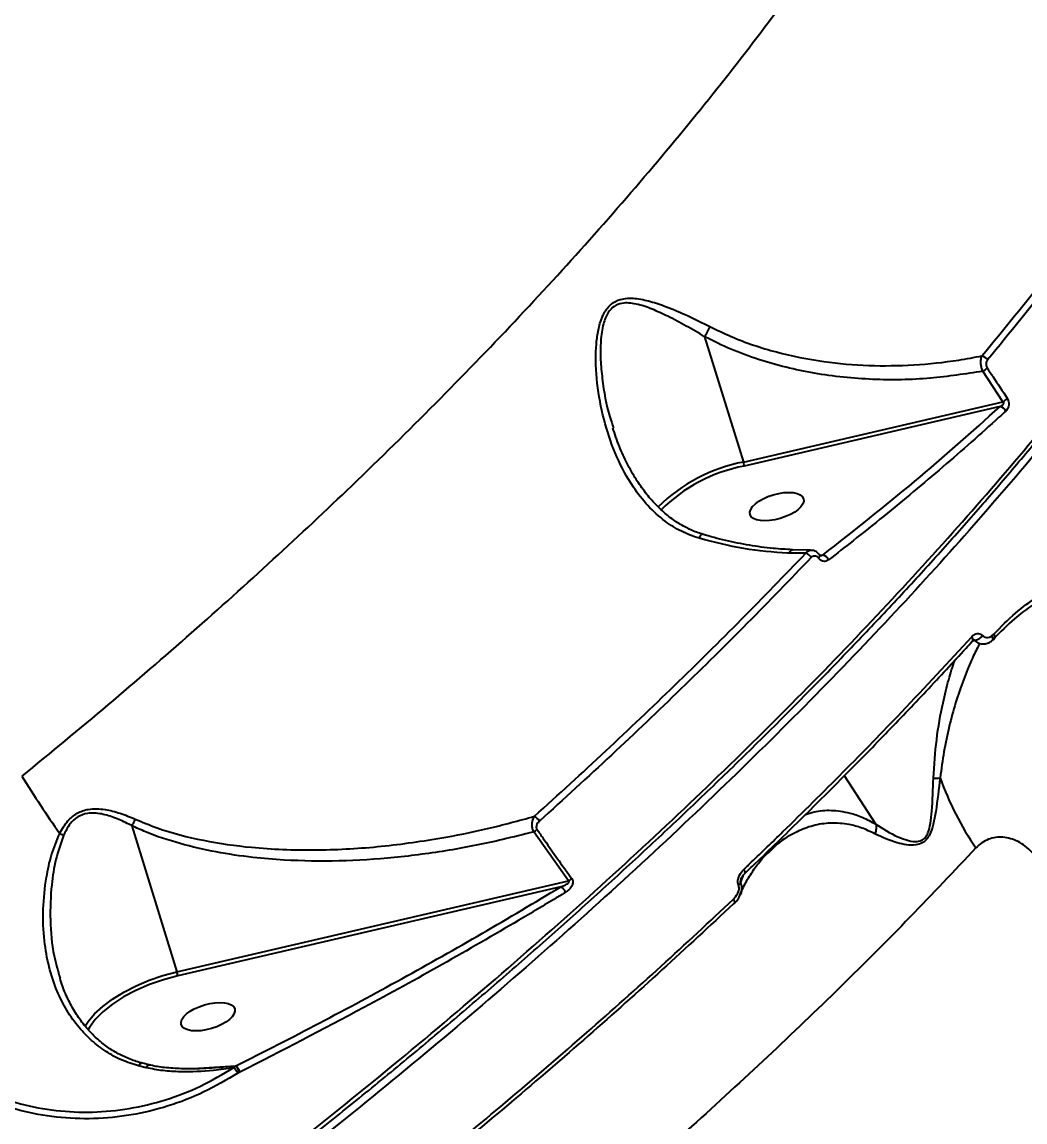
# Model space of a CAD drawing. Header units: millimetres. Extents: x -4153 to 4002, y -5023 to 3197.
# Drawn here: x -934.2 to -767, y -1468.9 to -1285.5 of the extents above; entities that cross this region are included whole.
import ezdxf

# ---------------------------------------------------------------- set-up
doc = ezdxf.new("R2010")
doc.units = ezdxf.units.MM
for name, color, linetype in [('DIKOM_ОБЪЕКТ', 7, 'Continuous'), ('DIKOM_РАЗМЕР_ЗОНА', 7, 'Continuous'), ('DIKOM_РАЗМЕР_ОБЪЕКТА', 7, 'Continuous')]:
    doc.layers.add(name, color=color, linetype=linetype)
doc.styles.add('style1', font='arialbd.ttf', dxfattribs={"width": 0.8})
doc.dimstyles.new('1-50', dxfattribs={"dimtxt": 300, "dimasz": 200, "dimexe": 100, "dimexo": 0, "dimgap": 100, "dimtad": 1, "dimtxsty": 'style1', "dimcen": 200, "dimclrd": 7, "dimclre": 7, "dimclrt": 7, "dimadec": 1, "dimazin": 2, "dimtfac": 1, "dimtmove": 0, "dimatfit": 2, "dimfxl": 0, "dimlwd": 25, "dimlwe": 18, "dimarcsym": 0})

# ---------------------------------------------------------------- blocks, each defined once
blk = doc.blocks.new('*D9')
at = {"layer": 'Defpoints', "color": 0, "transparency": 16777216}
for p in [(2370.19, 1747.32), (-2106.31, -2974.61), (1195.51, -2974.61)]:
    blk.add_point(p, dxfattribs=at)
at = {"layer": 'DIKOM_РАЗМЕР_ОБЪЕКТА', "color": 7, "lineweight": 18, "transparency": 16777216}
for p, q in [((2370.19, 1747.32), (-2206.31, 1747.32)), ((1195.51, -2974.61), (-2206.31, -2974.61))]:
    blk.add_line(p, q, dxfattribs=at)
at = {"layer": 'DIKOM_РАЗМЕР_ОБЪЕКТА', "color": 7, "lineweight": 25, "transparency": 16777216}
blk.add_line((-2106.31, 1547.32), (-2106.31, -2774.61), dxfattribs=at)
at = {"layer": 'DIKOM_РАЗМЕР_ОБЪЕКТА', "color": 7, "transparency": 16777216}
for points in [[(-2139.64, 1547.32), (-2072.98, 1547.32), (-2106.31, 1747.32)], [(-2139.64, -2774.61), (-2072.98, -2774.61), (-2106.31, -2974.61)]]:
    blk.add_solid(points, dxfattribs=at)
at = {"layer": 'DIKOM_РАЗМЕР_ОБЪЕКТА', "color": 7, "transparency": 16777216, "insert": (-2359.48, -612.26), "char_height": 300, "attachment_point": 5, "rotation": 90, "style": 'style1'}
blk.add_mtext('{\\fArial|b0|i0|c204|p34;4700}', dxfattribs=at)
blk = doc.blocks.new('*D10')
at = {"layer": 'Defpoints', "color": 0, "transparency": 16777216}
for p in [(4001.69, -909.96), (-3216.31, -1859.46), (4001.69, -4923)]:
    blk.add_point(p, dxfattribs=at)
at = {"layer": 'DIKOM_РАЗМЕР_ЗОНА', "color": 7, "lineweight": 18, "transparency": 16777216}
for p, q in [((4001.69, -909.96), (4001.69, -5023)), ((-3216.31, -1859.46), (-3216.31, -5023))]:
    blk.add_line(p, q, dxfattribs=at)
at = {"layer": 'DIKOM_РАЗМЕР_ЗОНА', "color": 7, "lineweight": 25, "transparency": 16777216}
blk.add_line((-3016.31, -4923), (3801.69, -4923), dxfattribs=at)
at = {"layer": 'DIKOM_РАЗМЕР_ЗОНА', "color": 7, "transparency": 16777216}
for points in [[(-3016.31, -4889.67), (-3016.31, -4956.33), (-3216.31, -4923)], [(3801.69, -4889.67), (3801.69, -4956.33), (4001.69, -4923)]]:
    blk.add_solid(points, dxfattribs=at)
at = {"layer": 'DIKOM_РАЗМЕР_ЗОНА', "color": 7, "transparency": 16777216, "insert": (392.69, -4669.83), "char_height": 300, "attachment_point": 5, "style": 'style1'}
blk.add_mtext('{\\fArial|b0|i0|c204|p34;7200}', dxfattribs=at)
blk = doc.blocks.new('*D11')
at = {"layer": 'Defpoints', "color": 0, "transparency": 16777216}
for p in [(2631.36, 3197.31), (-3702.81, -4429.79), (2071.05, -4429.79)]:
    blk.add_point(p, dxfattribs=at)
at = {"layer": 'DIKOM_РАЗМЕР_ЗОНА', "color": 7, "lineweight": 18, "transparency": 16777216}
for p, q in [((2631.36, 3197.31), (-3802.81, 3197.31)), ((2071.05, -4429.79), (-3802.81, -4429.79))]:
    blk.add_line(p, q, dxfattribs=at)
at = {"layer": 'DIKOM_РАЗМЕР_ЗОНА', "color": 7, "lineweight": 25, "transparency": 16777216}
blk.add_line((-3702.81, 2997.31), (-3702.81, -4229.79), dxfattribs=at)
at = {"layer": 'DIKOM_РАЗМЕР_ЗОНА', "color": 7, "transparency": 16777216}
for points in [[(-3736.14, 2997.31), (-3669.48, 2997.31), (-3702.81, 3197.31)], [(-3736.14, -4229.79), (-3669.48, -4229.79), (-3702.81, -4429.79)]]:
    blk.add_solid(points, dxfattribs=at)
at = {"layer": 'DIKOM_РАЗМЕР_ЗОНА', "color": 7, "transparency": 16777216, "insert": (-3955.98, -616.24), "char_height": 300, "attachment_point": 5, "rotation": 90, "style": 'style1'}
blk.add_mtext('{\\fArial|b0|i0|c204|p34;7600}', dxfattribs=at)
blk = doc.blocks.new('*D12')
at = {"layer": 'Defpoints', "color": 0, "transparency": 16777216}
for p in [(-1688.31, 690.56), (2486.69, 690.56), (-1688.31, -3442.2)]:
    blk.add_point(p, dxfattribs=at)
at = {"layer": 'DIKOM_РАЗМЕР_ОБЪЕКТА', "color": 7, "lineweight": 18, "transparency": 16777216}
for p, q in [((-1688.31, 690.56), (-1688.31, -3542.2)), ((2486.69, 690.56), (2486.69, -3542.2))]:
    blk.add_line(p, q, dxfattribs=at)
at = {"layer": 'DIKOM_РАЗМЕР_ОБЪЕКТА', "color": 7, "lineweight": 25, "transparency": 16777216}
blk.add_line((2286.69, -3442.2), (-1488.31, -3442.2), dxfattribs=at)
at = {"layer": 'DIKOM_РАЗМЕР_ОБЪЕКТА', "color": 7, "transparency": 16777216}
for points in [[(-1488.31, -3408.87), (-1488.31, -3475.54), (-1688.31, -3442.2)], [(2286.69, -3408.87), (2286.69, -3475.54), (2486.69, -3442.2)]]:
    blk.add_solid(points, dxfattribs=at)
at = {"layer": 'DIKOM_РАЗМЕР_ОБЪЕКТА', "color": 7, "transparency": 16777216, "insert": (399.19, -3189.03), "char_height": 300, "attachment_point": 5, "style": 'style1'}
blk.add_mtext('{\\fArial|b0|i0|c204|p34;4175}', dxfattribs=at)

msp = doc.modelspace()

# ---------------------------------------------------------------- linework, layer by layer
at = {"layer": 'DIKOM_ОБЪЕКТ', "color": 7, "linetype": 'Continuous'}
for p, q in [((-820.387, -1337.933), (-813.917, -1358.828)), ((-770.656, -1348.783), (-774.025, -1343.678)), ((-813.917, -1358.828), (-770.656, -1348.783)), ((-771.141, -1349.588), (-813.793, -1359.492)), ((-802.724, -1373.508), (-805.732, -1373.482)), ((-803.531, -1374.034), (-806.242, -1374.008)), ((-801.168, -1374.348), (-800.627, -1374.314)), ((-772.496, -1387.803), (-772.184, -1387.524)), ((-791.836, -1419.214), (-797.084, -1411.136)), ((-915.898, -1419.475), (-908.359, -1443.82)), ((-843.087, -1428.663), (-848.891, -1420.474)), ((-809.645, -1423.898), (-809.714, -1423.966)), ((-908.359, -1443.82), (-843.087, -1428.663)), ((-844.363, -1429.652), (-908.233, -1444.482)), ((-923.711, -1452.971), (-923.298, -1452.306)), ((-913.481, -1459.825), (-914.747, -1459.512)), ((-905.662, -1459.965), (-898.538, -1459.51)), ((-900.64, -1459.686), (-898.571, -1459.518)), ((-898.892, -1459.807), (-898.571, -1459.518)), ((-898.571, -1459.518), (-898.538, -1459.51)), ((-897.907, -1460.56), (-898.208, -1460.727)), ((-897.866, -1460.539), (-897.907, -1460.56))]:
    msp.add_line(p, q, dxfattribs=at)
at = {"layer": 'DIKOM_ОБЪЕКТ', "color": 7, "linetype": 'Continuous', "flags": 128}
for points in [[(-821.314, -1371.543), (-821.154, -1371.232), (-821.004, -1371.005), (-820.872, -1370.874), (-820.767, -1370.846), (-820.764, -1370.847)], [(-806.242, -1374.008), (-806.105, -1373.744), (-805.953, -1373.565), (-805.794, -1373.478), (-805.722, -1373.471)], [(-801.382, -1374.869), (-801.269, -1374.706), (-801.199, -1374.554), (-801.177, -1374.422), (-801.204, -1374.316), (-801.214, -1374.302)], [(-774.071, -1387.749), (-774.229, -1387.961), (-774.426, -1388.163), (-774.647, -1388.337), (-774.874, -1388.47), (-775.089, -1388.552), (-775.274, -1388.575), (-775.413, -1388.537), (-775.462, -1388.497)], [(-772.496, -1387.803), (-772.428, -1387.987), (-772.391, -1388.166), (-772.386, -1388.334), (-772.414, -1388.482), (-772.474, -1388.604), (-772.562, -1388.696), (-772.567, -1388.699)], [(-772.184, -1387.524), (-772.101, -1387.671), (-772.043, -1387.814), (-772.012, -1387.951), (-772.01, -1388.076), (-772.036, -1388.185), (-772.09, -1388.274), (-772.091, -1388.275)], [(-772.091, -1388.275), (-772.169, -1388.34), (-772.184, -1388.348)], [(-813.865, -1426.756), (-813.776, -1426.909), (-813.712, -1427.054), (-813.676, -1427.188), (-813.668, -1427.304), (-813.689, -1427.398), (-813.737, -1427.464)], [(-815.586, -1431.73), (-815.501, -1431.875), (-815.438, -1432.013), (-815.399, -1432.141), (-815.386, -1432.254), (-815.399, -1432.347), (-815.437, -1432.418), (-815.448, -1432.43)], [(-815.448, -1432.43), (-815.5, -1432.465), (-815.585, -1432.485)], [(-923.298, -1452.306), (-923.176, -1452.132), (-922.102, -1450.852), (-920.734, -1449.589), (-919.101, -1448.372), (-917.239, -1447.226), (-915.187, -1446.176), (-912.991, -1445.246), (-910.699, -1444.454), (-908.359, -1443.82)], [(-908.233, -1444.482), (-910.626, -1445.137), (-912.966, -1445.959), (-915.196, -1446.929), (-917.261, -1448.025), (-919.112, -1449.218), (-920.705, -1450.481), (-921.999, -1451.783), (-922.965, -1453.093), (-923.223, -1453.549)], [(-913.481, -1459.825), (-913.34, -1459.583), (-913.204, -1459.42), (-913.082, -1459.343), (-913.012, -1459.342)]]:
    msp.add_lwpolyline(points, dxfattribs=at)
at = {"layer": 'DIKOM_ОБЪЕКТ', "color": 7, "linetype": 'Continuous'}
for centre, radius, start, end in [((-827.031, -1333.438), 8.022, 325.92534, 339.54427), ((-774.519, -1342.613), 1.529, 31.68401, 76.11186), ((-774.977, -1341.707), 2.189, 295.76975, 320.08545), ((-771.408, -1350.928), 1.367, 25.68535, 78.71684), ((-771.65, -1346.808), 2.211, 296.71968, 320.85151), ((-808.699, -1386.026), 27.693, 100.86063, 134.63233), ((-816.348, -1359.624), 2.558, 2.97086, 18.12417), ((-808.769, -1385.769), 26.753, 100.82328, 134.93977), ((-804.136, -1375.691), 1.764, 31.68223, 69.9501), ((-801.079, -1375.718), 1.476, 23.05709, 72.17378), ((-776.3, -1388.389), 0.63, 329.0835, 43.62458), ((-778.862, -1315.601), 182.411, 211.61815, 215.20205), ((-781.9, -1404.715), 6.817, 267.09325, 276.53525), ((-734.464, -1394.999), 49.488, 199.46297, 214.70677), ((-849.884, -1419.915), 2.314, 31.82302, 60.70445), ((-933.424, -1431.479), 12.058, 59.38946, 62.80756), ((-850.016, -1418.341), 2.411, 297.79109, 313.77225), ((-844.284, -1426.526), 2.45, 299.25768, 315.0504), ((-845.258, -1431.197), 1.786, 20.41763, 59.94084), ((-815.336, -1428.423), 1.088, 302.20213, 326.75426), ((-910.906, -1444.649), 2.678, 3.5577, 18.02983), ((-900.108, -1461.23), 2.3, 16.94118, 48.08941), ((-900.125, -1461.28), 2.378, 18.14755, 48.11074)]:
    msp.add_arc(centre, radius, start, end, dxfattribs=at)
for centre in [(-808.358, -1366.267), (-903.196, -1451.31)]:
    msp.add_ellipse(centre, major_axis=(4.462, 1.322), ratio=0.44303, dxfattribs=at)
for points, knots in [([(-934.195, -1411.23), (-929.384, -1407.273), (-919.76, -1399.358), (-905.796, -1387.274), (-892.213, -1375.061), (-878.622, -1362.3), (-865.158, -1349.06), (-851.936, -1335.382), (-839.315, -1321.612), (-827.368, -1307.798), (-816.156, -1293.994), (-806.036, -1280.648), (-796.99, -1267.8), (-788.977, -1255.47), (-781.768, -1243.319), (-775.425, -1231.402), (-769.993, -1219.77), (-765.496, -1208.438), (-762.002, -1197.472), (-759.543, -1186.873), (-758.198, -1176.82), (-757.973, -1167.536), (-758.85, -1159.086), (-760.385, -1152.143), (-762.06, -1148.238), (-762.741, -1146.65)], [0, 0, 0, 0, 0.0400048, 0.0800096, 0.1204125, 0.1608154, 0.2054798, 0.2501788, 0.2948426, 0.3408233, 0.3868418, 0.4328217, 0.476081, 0.5193729, 0.5626315, 0.6071388, 0.651682, 0.6961891, 0.742306, 0.7884231, 0.8352025, 0.8819818, 0.9259178, 0.9698883, 1, 1, 1, 1]), ([(-942.129, -1512.346), (-938.399, -1509.724), (-928.275, -1502.607), (-912.059, -1490.716), (-893.643, -1476.634), (-875.717, -1462.301), (-858.357, -1447.79), (-841.645, -1433.168), (-825.641, -1418.478), (-810.385, -1403.745), (-795.888, -1388.994), (-782.188, -1374.271), (-769.348, -1359.643), (-757.428, -1345.181), (-746.475, -1330.929), (-736.525, -1316.918), (-727.578, -1303.164), (-719.65, -1289.709), (-712.776, -1276.615), (-706.992, -1263.943), (-702.325, -1251.737), (-698.802, -1240.025), (-696.419, -1228.823), (-695.131, -1218.139), (-695.095, -1208.109), (-695.547, -1201.36), (-696.347, -1198.165), (-696.415, -1197.893)], [0, 0, 0, 0, 0.0245701, 0.0666936, 0.1089496, 0.1512736, 0.1935975, 0.2358536, 0.277977, 0.3201005, 0.3623564, 0.4046804, 0.4470042, 0.4892603, 0.5313838, 0.5735066, 0.6157623, 0.6580857, 0.700409, 0.7426646, 0.7847876, 0.8269108, 0.8691669, 0.9114903, 0.953814, 0.99607, 1, 1, 1, 1]), ([(-925.58, -1501.344), (-923.44, -1499.794), (-918.203, -1496.001), (-909.999, -1489.894), (-900.971, -1483.049), (-892.095, -1476.167), (-883.363, -1469.248), (-874.772, -1462.29), (-866.32, -1455.289), (-858.004, -1448.246), (-849.822, -1441.157), (-841.772, -1434.02), (-833.851, -1426.834), (-826.067, -1419.603), (-818.444, -1412.353), (-811.016, -1405.112), (-803.802, -1397.901), (-796.807, -1390.722), (-790.025, -1383.574), (-783.455, -1376.453), (-777.094, -1369.356), (-770.94, -1362.283), (-764.991, -1355.231), (-759.247, -1348.198), (-753.704, -1341.182), (-748.367, -1334.184), (-743.245, -1327.221), (-738.364, -1320.323), (-733.74, -1313.514), (-729.379, -1306.802), (-725.278, -1300.183), (-721.435, -1293.655), (-717.846, -1287.215), (-714.513, -1280.861), (-711.433, -1274.592), (-708.607, -1268.406), (-706.033, -1262.301), (-703.713, -1256.275), (-701.651, -1250.341), (-699.854, -1244.521), (-698.333, -1238.837), (-697.089, -1233.301), (-696.122, -1227.911), (-695.432, -1222.665), (-695.015, -1217.562), (-694.877, -1212.6), (-695.004, -1207.775), (-695.436, -1203.105), (-695.853, -1199.904), (-696.206, -1198.304), (-696.237, -1198.166)], [0, 0, 0, 0, 0.0148391, 0.0363255, 0.0577124, 0.0790248, 0.100287, 0.1215228, 0.142757, 0.1640091, 0.1853, 0.2066536, 0.228095, 0.2496477, 0.2712483, 0.2927749, 0.3141948, 0.3355338, 0.356815, 0.3780639, 0.3993039, 0.4205573, 0.4418429, 0.4631846, 0.4846069, 0.5061339, 0.5277484, 0.5493324, 0.5707976, 0.5921746, 0.6134879, 0.6347617, 0.656021, 0.6772888, 0.6985818, 0.719924, 0.7413394, 0.7628519, 0.7844716, 0.8060882, 0.8276031, 0.8490186, 0.8703575, 0.891642, 0.9128938, 0.9341347, 0.9553851, 0.9766598, 0.9979803, 1, 1, 1, 1]), ([(-774.152, -1341.129), (-770.503, -1336.664), (-763.204, -1327.736), (-753.27, -1314.509), (-744.042, -1301.416), (-738.638, -1292.874), (-735.936, -1288.604)], [0, 0, 0, 0, 0.2486156, 0.4972307, 0.7486162, 1, 1, 1, 1]), ([(-734.954, -1289.209), (-737.629, -1293.439), (-742.978, -1301.897), (-752.169, -1314.957), (-762.136, -1328.249), (-769.524, -1337.29), (-773.218, -1341.81)], [0, 0, 0, 0, 0.2486156, 0.4972329, 0.7486158, 1, 1, 1, 1]), ([(-821.314, -1371.543), (-822.318, -1371.186), (-824.326, -1370.473), (-827.214, -1368.63), (-829.919, -1366.163), (-832.703, -1362.592), (-835.158, -1358.023), (-837.101, -1352.419), (-838.339, -1346.479), (-838.622, -1341.624), (-838.371, -1338.128), (-837.961, -1335.909), (-837.213, -1333.9), (-835.988, -1332.39), (-834.236, -1331.515), (-831.987, -1331.456), (-829.401, -1331.996), (-826.461, -1333.016), (-823.166, -1334.406), (-820.733, -1335.63), (-819.516, -1336.242)], [0, 0, 0, 0, 0.0478383, 0.0957303, 0.1551277, 0.2146179, 0.3020656, 0.389666, 0.4817492, 0.5736876, 0.607071, 0.6403846, 0.6772286, 0.7075548, 0.737925, 0.7828308, 0.8291217, 0.875539, 0.9377632, 1, 1, 1, 1]), ([(-820.387, -1337.933), (-821.412, -1337.328), (-823.473, -1336.113), (-826.391, -1334.565), (-829.173, -1333.285), (-831.722, -1332.414), (-833.879, -1332.187), (-835.493, -1332.765), (-836.623, -1333.959), (-837.408, -1335.991), (-837.766, -1338.694), (-837.778, -1341.771), (-837.361, -1346.034), (-836.717, -1349.877), (-835.783, -1352.514), (-835.572, -1353.109)], [0, 0, 0, 0, 0.0919173, 0.1846856, 0.2650791, 0.3466805, 0.4193889, 0.4620712, 0.5046448, 0.5592657, 0.6320461, 0.7109925, 0.7900503, 0.9526256, 1, 1, 1, 1]), ([(-748.283, -1336.082), (-750.392, -1338.844), (-756.076, -1346.288), (-766.108, -1358.579), (-778.562, -1372.948), (-792.009, -1387.564), (-806.425, -1402.381), (-821.788, -1417.352), (-837.759, -1432.148), (-854.268, -1446.721), (-871.236, -1461.032), (-888.94, -1475.314), (-907.349, -1489.513), (-926.414, -1503.578), (-945.717, -1517.2), (-965.184, -1530.342), (-984.743, -1542.978), (-1004.712, -1555.316), (-1025.037, -1567.297), (-1045.656, -1578.871), (-1066.114, -1589.784), (-1086.345, -1600.012), (-1106.289, -1609.549), (-1126.271, -1618.552), (-1146.221, -1626.964), (-1166.069, -1634.742), (-1185.376, -1641.714), (-1204.09, -1647.875), (-1222.17, -1653.239), (-1239.912, -1657.892), (-1257.239, -1661.787), (-1274.077, -1664.892), (-1289.379, -1667.042), (-1303.22, -1668.372), (-1315.697, -1669.017), (-1327.614, -1669.051), (-1338.925, -1668.466), (-1349.515, -1667.271), (-1359.333, -1665.474), (-1367.481, -1663.383), (-1372.189, -1661.733), (-1374.106, -1661.062)], [0, 0, 0, 0, 0.01565226, 0.04216821, 0.06870456, 0.09522035, 0.1225065, 0.14981457, 0.17710085, 0.20361671, 0.23015307, 0.25666881, 0.28395493, 0.31126326, 0.33854925, 0.36506512, 0.39160119, 0.41811705, 0.44540335, 0.47271155, 0.49999758, 0.52651341, 0.55304974, 0.57956567, 0.60685169, 0.6341598, 0.66144598, 0.68796179, 0.71449806, 0.74101385, 0.76829978, 0.79560821, 0.82289417, 0.84597237, 0.86907736, 0.89218249, 0.91550648, 0.9388305, 0.96156391, 0.98434868, 1, 1, 1, 1]), ([(-819.516, -1336.242), (-818.347, -1336.81), (-814.81, -1338.529), (-808.466, -1340.631), (-800.736, -1342.187), (-793.031, -1342.843), (-785.496, -1342.734), (-779.185, -1342.078), (-775.443, -1341.372), (-774.152, -1341.129)], [0, 0, 0, 0, 0.0856235, 0.2590559, 0.4326158, 0.5932983, 0.7545429, 0.915347, 1, 1, 1, 1]), ([(-774.025, -1343.678), (-776.925, -1344.133), (-782.979, -1345.082), (-790.802, -1345.2), (-797.264, -1344.745), (-802.095, -1344.078), (-806.829, -1343.093), (-811.477, -1341.763), (-816.043, -1340.092), (-818.939, -1338.652), (-820.387, -1337.933)], [0, 0, 0, 0, 0.1847811, 0.3856908, 0.4882334, 0.5907706, 0.6915548, 0.7923263, 0.8961743, 1, 1, 1, 1]), ([(-774.025, -1343.678), (-774.095, -1343.493), (-774.236, -1343.122), (-774.337, -1342.48), (-774.339, -1341.862), (-774.261, -1341.41), (-774.179, -1341.197), (-774.152, -1341.129)], [0, 0, 0, 0, 0.2221599, 0.4443883, 0.6650974, 0.8922509, 1, 1, 1, 1]), ([(-773.218, -1341.81), (-773.227, -1341.821), (-773.291, -1341.9), (-773.387, -1342.066), (-773.462, -1342.331), (-773.474, -1342.607), (-773.422, -1342.883), (-773.339, -1343.035), (-773.297, -1343.111)], [0, 0, 0, 0, 0.0353796, 0.2573761, 0.4481907, 0.6281159, 0.8143489, 1, 1, 1, 1]), ([(-773.297, -1343.111), (-772.966, -1343.622), (-771.86, -1345.327), (-770.728, -1347.019), (-769.936, -1348.204)], [0, 0, 0, 0, 0.2996367, 1, 1, 1, 1]), ([(-800.627, -1374.314), (-795.463, -1370.241), (-785.118, -1362.083), (-775.805, -1353.757), (-771.141, -1349.588)], [0, 0, 0, 0, 0.4991762, 1, 1, 1, 1]), ([(-771.141, -1349.588), (-771.078, -1349.557), (-770.931, -1349.484), (-770.739, -1349.351), (-770.603, -1349.208), (-770.544, -1349.099), (-770.523, -1349.024), (-770.523, -1348.955), (-770.547, -1348.887), (-770.593, -1348.827), (-770.634, -1348.798), (-770.656, -1348.783)], [0, 0, 0, 0, 0.185257, 0.4305395, 0.6101477, 0.6934956, 0.74646, 0.8083773, 0.8667556, 0.9298531, 1, 1, 1, 1]), ([(-769.936, -1348.204), (-769.871, -1348.318), (-769.741, -1348.545), (-769.656, -1348.961), (-769.667, -1349.378), (-769.777, -1349.785), (-769.957, -1350.111), (-770.113, -1350.27), (-770.176, -1350.336)], [0, 0, 0, 0, 0.164355, 0.3291902, 0.4897661, 0.6616186, 0.8614169, 1, 1, 1, 1]), ([(-770.176, -1350.336), (-770.556, -1350.682), (-772.452, -1352.413), (-777.472, -1356.906), (-785.49, -1363.78), (-793.517, -1370.307), (-798.354, -1374.075), (-799.721, -1375.14)], [0, 0, 0, 0, 0.0413728, 0.2068701, 0.5381501, 0.8694303, 1, 1, 1, 1]), ([(-820.763, -1370.833), (-820.834, -1370.816), (-821.601, -1370.633), (-822.994, -1370.013), (-824.936, -1368.965), (-826.804, -1367.59), (-828.595, -1365.926), (-830.288, -1363.951), (-831.894, -1361.669), (-833.361, -1359.078), (-834.67, -1356.218), (-835.346, -1354.181), (-835.689, -1353.146)], [0, 0, 0, 0, 0.0090594, 0.096751, 0.1884336, 0.2850785, 0.3874387, 0.4958135, 0.6110619, 0.7354977, 0.8655922, 1, 1, 1, 1]), ([(-806.242, -1374.008), (-806.347, -1374.004), (-808.862, -1373.905), (-813.906, -1373.432), (-818.829, -1372.177), (-821.314, -1371.543)], [0, 0, 0, 0, 0.0210939, 0.5057136, 1, 1, 1, 1]), ([(-805.722, -1373.451), (-806.801, -1373.391), (-809.185, -1373.259), (-812.911, -1372.742), (-816.844, -1371.943), (-819.463, -1371.272), (-820.757, -1370.856), (-820.765, -1370.853)], [0, 0, 0, 0, 0.2170953, 0.4800164, 0.7404556, 0.9982144, 1, 1, 1, 1]), ([(-803.531, -1374.034), (-803.417, -1373.902), (-803.189, -1373.638), (-802.886, -1373.495), (-802.728, -1373.532), (-802.71, -1373.536)], [0, 0, 0, 0, 0.4690673, 0.9379053, 1, 1, 1, 1]), ([(-801.227, -1374.31), (-801.362, -1374.148), (-801.658, -1373.796), (-802.212, -1373.534), (-802.581, -1373.553), (-802.708, -1373.56)], [0, 0, 0, 0, 0.3576329, 0.7787248, 1, 1, 1, 1]), ([(-848.752, -1417.897), (-844.762, -1414.264), (-836.782, -1406.998), (-825.292, -1396.034), (-814.137, -1385.038), (-807.066, -1377.702), (-803.531, -1374.034)], [0, 0, 0, 0, 0.2491218, 0.4982429, 0.7491201, 1, 1, 1, 1]), ([(-802.635, -1374.765), (-806.15, -1378.413), (-813.18, -1385.708), (-824.319, -1396.696), (-835.848, -1407.702), (-843.895, -1415.031), (-847.918, -1418.695)], [0, 0, 0, 0, 0.2491213, 0.4982421, 0.7491224, 1, 1, 1, 1]), ([(-801.382, -1374.869), (-801.409, -1374.835), (-801.513, -1374.703), (-801.746, -1374.545), (-802.064, -1374.486), (-802.379, -1374.549), (-802.549, -1374.693), (-802.635, -1374.765)], [0, 0, 0, 0, 0.07982265, 0.31809842, 0.55552618, 0.77741077, 1, 1, 1, 1]), ([(-799.721, -1375.14), (-799.862, -1375.225), (-800.144, -1375.395), (-800.621, -1375.4), (-801.06, -1375.233), (-801.282, -1374.982), (-801.382, -1374.869)], [0, 0, 0, 0, 0.2591302, 0.5176793, 0.7812144, 1, 1, 1, 1]), ([(-801.059, -1374.404), (-801.075, -1374.406), (-801.098, -1374.408), (-801.192, -1374.343), (-801.228, -1374.277), (-801.234, -1374.265)], [0, 0, 0, 0, 0.65290337, 0.93515409, 1, 1, 1, 1]), ([(-801.059, -1374.4), (-801.013, -1374.4), (-800.865, -1374.398), (-800.725, -1374.348), (-800.627, -1374.314)], [0, 0, 0, 0, 0.3089713, 1, 1, 1, 1]), ([(-772.184, -1387.524), (-770.993, -1386.309), (-768.703, -1383.97), (-764.975, -1381.26), (-761.176, -1379.17), (-757.218, -1377.695), (-753.145, -1376.867), (-748.999, -1376.678), (-744.825, -1377.125), (-740.668, -1378.235), (-736.555, -1379.918), (-733.898, -1381.537), (-732.572, -1382.346)], [0, 0, 0, 0, 0.107081, 0.205971, 0.3051834, 0.4040755, 0.5033345, 0.6029145, 0.7021767, 0.8013466, 0.9008328, 1, 1, 1, 1]), ([(-743.691, -1378.793), (-744.287, -1378.637), (-746.887, -1377.954), (-750.548, -1377.757), (-754.587, -1378.149), (-758.558, -1379.035), (-762.415, -1380.614), (-766.067, -1382.863), (-769.122, -1385.163), (-771.106, -1387.191), (-772.271, -1388.38)], [0, 0, 0, 0, 0.0584962, 0.2554763, 0.3569417, 0.4584037, 0.6544717, 0.7554794, 0.8564912, 1, 1, 1, 1]), ([(-813.865, -1426.756), (-813.429, -1426.34), (-811.248, -1424.259), (-805.639, -1418.841), (-797.229, -1410.503), (-786.629, -1399.637), (-779.704, -1392.136), (-775.845, -1387.955)], [0, 0, 0, 0, 0.03215755, 0.1607944, 0.41828286, 0.67577512, 1, 1, 1, 1]), ([(-775.845, -1387.955), (-775.803, -1387.912), (-775.607, -1387.708), (-775.229, -1387.471), (-774.754, -1387.399), (-774.362, -1387.492), (-774.168, -1387.663), (-774.071, -1387.749)], [0, 0, 0, 0, 0.0843212, 0.4026288, 0.6518418, 0.8255135, 1, 1, 1, 1]), ([(-774.071, -1387.749), (-773.971, -1387.837), (-773.769, -1388.014), (-773.357, -1388.111), (-772.916, -1388.057), (-772.629, -1387.883), (-772.496, -1387.803)], [0, 0, 0, 0, 0.2096485, 0.418167, 0.7298097, 1, 1, 1, 1]), ([(-772.697, -1388.787), (-772.576, -1388.708), (-772.355, -1388.565), (-772.191, -1388.351), (-772.117, -1388.254)], [0, 0, 0, 0, 0.549773, 1, 1, 1, 1]), ([(-813.752, -1427.46), (-813.153, -1426.894), (-810.01, -1423.924), (-804.503, -1418.547), (-797.254, -1411.344), (-790.226, -1404.164), (-783.416, -1397.005), (-778.601, -1391.853), (-776.116, -1389.091), (-775.769, -1388.706)], [0, 0, 0, 0, 0.0437626, 0.2298263, 0.4154637, 0.6004612, 0.7850262, 0.9699874, 1, 1, 1, 1]), ([(-774.484, -1389.064), (-774.582, -1389.234), (-775.003, -1389.964), (-775.962, -1391.967), (-777.256, -1395.085), (-778.552, -1398.862), (-779.646, -1402.909), (-780.537, -1407.106), (-780.928, -1410.029), (-781.124, -1411.488)], [0, 0, 0, 0, 0.04212215, 0.18127844, 0.35045782, 0.51981438, 0.67956173, 0.84000573, 1, 1, 1, 1]), ([(-775.749, -1388.723), (-775.694, -1388.661), (-775.568, -1388.519), (-775.441, -1388.505), (-775.453, -1388.502), (-775.456, -1388.501)], [0, 0, 0, 0, 0.3665613, 0.8514602, 1, 1, 1, 1]), ([(-775.463, -1388.496), (-775.464, -1388.495), (-775.466, -1388.494), (-775.453, -1388.508), (-775.439, -1388.532), (-775.433, -1388.542)], [0, 0, 0, 0, 0.4621936, 0.7789758, 1, 1, 1, 1]), ([(-775.461, -1388.497), (-775.459, -1388.499), (-775.304, -1388.718), (-774.85, -1389.001), (-774.136, -1389.205), (-773.408, -1389.126), (-772.875, -1388.939), (-772.632, -1388.726), (-772.579, -1388.68)], [0, 0, 0, 0, 0.00304991, 0.23927452, 0.46482303, 0.69064604, 0.93278911, 1, 1, 1, 1]), ([(-782.245, -1411.523), (-782.101, -1409.368), (-781.808, -1405.003), (-780.818, -1399.525), (-779.735, -1395.098), (-779.048, -1392.958), (-778.712, -1391.912)], [0, 0, 0, 0, 0.2949454, 0.597485, 0.8032251, 1, 1, 1, 1]), ([(-781.124, -1411.488), (-781.344, -1413.367), (-781.65, -1415.966), (-782.22, -1419.142), (-782.724, -1420.747), (-783.378, -1421.798), (-784.191, -1422.452), (-785.362, -1422.77), (-786.777, -1422.682), (-789.197, -1422.13), (-790.817, -1421.37), (-792.01, -1420.811)], [0, 0, 0, 0, 0.231129, 0.3196885, 0.3914263, 0.4367125, 0.4822444, 0.5456884, 0.6388331, 0.7342169, 1, 1, 1, 1]), ([(-791.83, -1419.226), (-791.829, -1419.227), (-790.726, -1419.985), (-789.081, -1420.965), (-786.76, -1421.868), (-785.426, -1422.165), (-784.315, -1422.023), (-783.575, -1421.477), (-783.027, -1420.497), (-782.682, -1418.965), (-782.389, -1415.879), (-782.306, -1413.359), (-782.245, -1411.523)], [0, 0, 0, 0, 0.0003162, 0.2742351, 0.3682342, 0.4635003, 0.5235118, 0.5648298, 0.6061558, 0.6747015, 0.762994, 1, 1, 1, 1]), ([(-927.914, -1420.753), (-927.501, -1420.023), (-926.751, -1418.695), (-925.052, -1417.28), (-922.886, -1416.548), (-920.414, -1416.668), (-917.811, -1417.34), (-916.17, -1418.017), (-915.342, -1418.359)], [0, 0, 0, 0, 0.1672693, 0.3043219, 0.4416736, 0.6370288, 0.8167228, 1, 1, 1, 1]), ([(-915.897, -1419.467), (-915.898, -1419.467), (-916.062, -1419.379), (-916.968, -1418.916), (-918.617, -1418.143), (-920.918, -1417.427), (-923.088, -1417.251), (-924.948, -1417.899), (-926.372, -1419.223), (-926.959, -1420.431), (-927.284, -1421.101)], [0, 0, 0, 0, 0.0002612, 0.0414413, 0.2242905, 0.4065705, 0.5849729, 0.7124805, 0.8404445, 1, 1, 1, 1]), ([(-803.592, -1417.62), (-803.113, -1417.448), (-801.766, -1416.966), (-799.297, -1416.8), (-796.562, -1417.181), (-794.059, -1418.005), (-792.577, -1418.811), (-791.836, -1419.214)], [0, 0, 0, 0, 0.145, 0.4080514, 0.6701775, 0.8351366, 1, 1, 1, 1]), ([(-915.898, -1419.475), (-915.898, -1419.474), (-915.899, -1419.472), (-915.898, -1419.469), (-915.897, -1419.468), (-915.897, -1419.467)], [0, 0, 0, 0, 0.4637985, 0.8343799, 1, 1, 1, 1]), ([(-848.891, -1420.474), (-850.605, -1420.918), (-855.255, -1422.122), (-862.993, -1423.649), (-872.104, -1424.874), (-881.302, -1425.448), (-889.185, -1425.337), (-896.026, -1424.771), (-901.832, -1423.928), (-907.847, -1422.542), (-912.536, -1420.985), (-915.138, -1419.816), (-915.898, -1419.475)], [0, 0, 0, 0, 0.0783314, 0.2125903, 0.3472652, 0.481793, 0.6158502, 0.6916669, 0.7820724, 0.8726193, 0.9628133, 1, 1, 1, 1]), ([(-915.342, -1418.359), (-915.356, -1418.391), (-915.437, -1418.584), (-915.619, -1418.975), (-915.799, -1419.294), (-915.897, -1419.467)], [0, 0, 0, 0, 0.0843762, 0.5004026, 1, 1, 1, 1]), ([(-915.342, -1418.359), (-914.133, -1418.86), (-910.48, -1420.374), (-903.973, -1422.042), (-895.176, -1423.296), (-885.448, -1423.677), (-874.937, -1423.098), (-865.303, -1421.77), (-856.561, -1420.032), (-851.355, -1418.609), (-848.752, -1417.897)], [0, 0, 0, 0, 0.058813, 0.1777217, 0.2968188, 0.4509479, 0.6056266, 0.7600435, 0.880022, 1, 1, 1, 1]), ([(-848.891, -1420.474), (-848.962, -1420.308), (-849.103, -1419.976), (-849.167, -1419.385), (-849.115, -1418.786), (-848.965, -1418.276), (-848.814, -1418.007), (-848.752, -1417.897)], [0, 0, 0, 0, 0.2022026, 0.4043413, 0.6106131, 0.8410935, 1, 1, 1, 1]), ([(-847.918, -1418.695), (-848.032, -1418.811), (-848.233, -1419.015), (-848.412, -1419.368), (-848.47, -1419.66), (-848.448, -1419.9), (-848.381, -1420.021), (-848.348, -1420.082)], [0, 0, 0, 0, 0.3197053, 0.5619639, 0.7280077, 0.8641211, 1, 1, 1, 1]), ([(-792.01, -1420.811), (-792.742, -1420.463), (-794.207, -1419.767), (-796.696, -1419.129), (-799.442, -1418.922), (-802.342, -1419.378), (-805.32, -1420.532), (-807.783, -1422.003), (-809.194, -1423.44), (-809.645, -1423.898)], [0, 0, 0, 0, 0.1000395, 0.200142, 0.3605475, 0.5214976, 0.6822225, 0.8985171, 1, 1, 1, 1]), ([(-791.83, -1419.226), (-791.802, -1419.485), (-791.75, -1419.962), (-791.888, -1420.51), (-791.993, -1420.77), (-792.01, -1420.811)], [0, 0, 0, 0, 0.49949844, 0.92048055, 1, 1, 1, 1]), ([(-791.836, -1419.214), (-791.835, -1419.215), (-791.834, -1419.218), (-791.831, -1419.223), (-791.831, -1419.225), (-791.83, -1419.226)], [0, 0, 0, 0, 0.3853555, 0.7917851, 1, 1, 1, 1]), ([(-914.747, -1459.512), (-915.708, -1459.209), (-917.63, -1458.604), (-920.258, -1457.147), (-922.637, -1455.332), (-924.853, -1453.037), (-926.797, -1450.284), (-928.504, -1446.886), (-929.773, -1443.004), (-930.58, -1438.421), (-930.774, -1433.4), (-930.269, -1428.579), (-929.381, -1424.301), (-928.402, -1421.935), (-927.914, -1420.753)], [0, 0, 0, 0, 0.06464317, 0.12933452, 0.19635452, 0.26341329, 0.34302942, 0.42269381, 0.51801179, 0.61338435, 0.72667821, 0.83997802, 0.92007908, 1, 1, 1, 1]), ([(-927.284, -1421.101), (-927.743, -1422.42), (-928.671, -1425.091), (-929.387, -1429.859), (-929.598, -1435.262), (-929.113, -1440.536), (-928.203, -1443.662), (-927.84, -1444.906)], [0, 0, 0, 0, 0.1701061, 0.3443109, 0.5868051, 0.8355393, 1, 1, 1, 1]), ([(-848.348, -1420.082), (-848, -1420.585), (-846.264, -1423.099), (-844.326, -1425.821), (-842.716, -1428.029), (-842.55, -1428.257)], [0, 0, 0, 0, 0.1831828, 0.9158893, 1, 1, 1, 1]), ([(-764.998, -1424.731), (-765.717, -1423.982), (-767.139, -1422.503), (-769.682, -1421.387), (-772.199, -1421.296), (-774.047, -1422.105), (-774.908, -1422.943), (-775.147, -1423.176)], [0, 0, 0, 0, 0.2385227, 0.4713391, 0.6967998, 0.9159898, 1, 1, 1, 1]), ([(-775.147, -1423.176), (-778.78, -1427.027), (-786.052, -1434.734), (-797.69, -1446.359), (-809.825, -1457.994), (-822.653, -1469.772), (-836.164, -1481.666), (-850.35, -1493.648), (-864.987, -1505.521), (-880.537, -1517.644), (-897.033, -1529.974), (-914.481, -1542.46), (-932.304, -1554.678), (-950.419, -1566.571), (-968.742, -1578.082), (-987.198, -1589.158), (-1005.757, -1599.772), (-1024.387, -1609.916), (-1043.05, -1619.575), (-1061.659, -1628.703), (-1080.125, -1637.257), (-1098.377, -1645.196), (-1116.379, -1652.497), (-1134.107, -1659.16), (-1151.523, -1665.177), (-1168.546, -1670.519), (-1185.096, -1675.162), (-1201.415, -1679.153), (-1217.423, -1682.431), (-1233.05, -1684.953), (-1247.972, -1686.655), (-1262.103, -1687.5), (-1275.484, -1687.566), (-1283.653, -1686.899), (-1287.735, -1686.565)], [0, 0, 0, 0, 0.0277664, 0.0555663, 0.0833658, 0.1111323, 0.1400374, 0.1689801, 0.1979226, 0.2268277, 0.2586373, 0.2905482, 0.3225098, 0.3544716, 0.3863819, 0.4181914, 0.4498953, 0.4816999, 0.5135555, 0.5454108, 0.5772152, 0.6089191, 0.6405474, 0.672276, 0.7040551, 0.7358343, 0.7675626, 0.7991908, 0.8325939, 0.8660265, 0.8994295, 0.932943, 0.9664864, 1, 1, 1, 1]), ([(-814.501, -1431.015), (-814.359, -1430.677), (-813.878, -1429.533), (-812.917, -1427.837), (-811.612, -1425.93), (-810.522, -1424.602), (-809.845, -1424.001), (-809.689, -1423.862)], [0, 0, 0, 0, 0.1099811, 0.3719632, 0.6406408, 0.916879, 1, 1, 1, 1]), ([(-814.756, -1429.344), (-814.776, -1429.294), (-814.843, -1429.136), (-814.889, -1428.784), (-814.82, -1428.268), (-814.527, -1427.506), (-814.127, -1427.054), (-813.865, -1426.756)], [0, 0, 0, 0, 0.0555524, 0.1784095, 0.3495804, 0.5729152, 1, 1, 1, 1]), ([(-844.363, -1429.652), (-844.183, -1429.583), (-843.826, -1429.446), (-843.395, -1429.222), (-843.122, -1429.02), (-843.017, -1428.887), (-842.993, -1428.808), (-842.995, -1428.77), (-843.007, -1428.735), (-843.032, -1428.697), (-843.066, -1428.676), (-843.087, -1428.663)], [0, 0, 0, 0, 0.3170238, 0.6271991, 0.7914493, 0.8705069, 0.8979019, 0.9254699, 0.9332494, 0.9603339, 1, 1, 1, 1]), ([(-842.55, -1428.257), (-842.498, -1428.344), (-842.393, -1428.519), (-842.351, -1428.842), (-842.403, -1429.218), (-842.616, -1429.699), (-843.026, -1430.192), (-843.402, -1430.449), (-843.584, -1430.574)], [0, 0, 0, 0, 0.1098998, 0.2200572, 0.3257557, 0.492564, 0.7537525, 1, 1, 1, 1]), ([(-814.354, -1428.418), (-814.367, -1428.454), (-814.41, -1428.568), (-814.445, -1428.746), (-814.454, -1428.923), (-814.431, -1428.999), (-814.425, -1429.019)], [0, 0, 0, 0, 0.2122579, 0.6647125, 0.9124437, 1, 1, 1, 1]), ([(-813.988, -1427.784), (-814.017, -1427.864), (-814.162, -1428.273), (-814.308, -1428.687), (-814.425, -1429.019)], [0, 0, 0, 0, 0.1956263, 1, 1, 1, 1]), ([(-814.357, -1428.417), (-814.354, -1428.406), (-814.31, -1428.238), (-814.115, -1427.883), (-813.871, -1427.627), (-813.724, -1427.473)], [0, 0, 0, 0, 0.0285981, 0.4162767, 1, 1, 1, 1]), ([(-898.538, -1459.51), (-893.855, -1457.131), (-884.488, -1452.374), (-870.8, -1444.985), (-857.367, -1437.431), (-848.698, -1432.245), (-844.363, -1429.652)], [0, 0, 0, 0, 0.249269, 0.4985403, 0.7492695, 1, 1, 1, 1]), ([(-843.584, -1430.574), (-844.1, -1430.887), (-846.679, -1432.45), (-853.45, -1436.493), (-864.077, -1442.617), (-879.469, -1451.123), (-890.922, -1456.985), (-897.866, -1460.539)], [0, 0, 0, 0, 0.0299892, 0.1499529, 0.3900698, 0.6301901, 1, 1, 1, 1]), ([(-815.586, -1431.73), (-815.333, -1431.449), (-814.959, -1431.033), (-814.689, -1430.331), (-814.627, -1429.863), (-814.673, -1429.536), (-814.736, -1429.388), (-814.756, -1429.344)], [0, 0, 0, 0, 0.4385418, 0.6486831, 0.8192796, 0.9452266, 1, 1, 1, 1]), ([(-814.425, -1429.019), (-814.393, -1429.093), (-814.288, -1429.33), (-814.199, -1429.825), (-814.236, -1430.447), (-814.404, -1430.843), (-814.478, -1431.018)], [0, 0, 0, 0, 0.1200739, 0.3891198, 0.7306379, 1, 1, 1, 1]), ([(-865.834, -1475.79), (-861.455, -1472.172), (-852.697, -1464.936), (-839.971, -1453.947), (-827.535, -1442.877), (-819.569, -1435.446), (-815.586, -1431.73)], [0, 0, 0, 0, 0.2491023, 0.4981991, 0.7490997, 1, 1, 1, 1]), ([(-815.458, -1432.421), (-815.382, -1432.353), (-815.062, -1432.064), (-814.701, -1431.596), (-814.529, -1431.143), (-814.481, -1431.016)], [0, 0, 0, 0, 0.18095606, 0.77132793, 1, 1, 1, 1]), ([(-815.585, -1432.485), (-819.531, -1436.165), (-827.423, -1443.527), (-839.799, -1454.545), (-852.525, -1465.536), (-861.328, -1472.808), (-865.729, -1476.444)], [0, 0, 0, 0, 0.2490995, 0.4981998, 0.7491009, 1, 1, 1, 1]), ([(-898.208, -1460.727), (-900.07, -1461.828), (-903.794, -1464.03), (-909.794, -1466.324), (-915.965, -1467.826), (-922.23, -1468.446), (-928.463, -1468.191), (-934.544, -1467.067), (-940.362, -1465.106), (-945.808, -1462.34), (-950.773, -1458.832), (-955.151, -1454.642), (-958.937, -1449.88), (-960.845, -1446.281), (-961.8, -1444.479)], [0, 0, 0, 0, 0.0836173, 0.1671655, 0.2504169, 0.3338531, 0.4173042, 0.5004873, 0.5837373, 0.6671362, 0.7504566, 0.833395, 0.9166274, 1, 1, 1, 1]), ([(-961.227, -1443.774), (-960.289, -1445.545), (-958.416, -1449.076), (-954.705, -1453.753), (-950.411, -1457.871), (-945.547, -1461.316), (-940.21, -1464.038), (-934.513, -1465.973), (-928.553, -1467.085), (-922.444, -1467.346), (-916.308, -1466.75), (-910.257, -1465.287), (-904.375, -1463.044), (-900.721, -1460.887), (-898.892, -1459.807)], [0, 0, 0, 0, 0.0835776, 0.1666538, 0.2497504, 0.3333292, 0.4162597, 0.4997966, 0.5830084, 0.6660837, 0.7497707, 0.8327878, 0.9162926, 1, 1, 1, 1]), ([(-914.275, -1459), (-914.295, -1458.996), (-915.042, -1458.847), (-916.442, -1458.322), (-918.424, -1457.399), (-920.286, -1456.179), (-922.043, -1454.704), (-923.679, -1452.945), (-925.16, -1450.926), (-926.437, -1448.661), (-927.344, -1446.637), (-927.73, -1445.337), (-927.858, -1444.908)], [0, 0, 0, 0, 0.00275357, 0.10606655, 0.21085876, 0.31717929, 0.43040288, 0.54924198, 0.67363222, 0.80266352, 0.93498322, 1, 1, 1, 1]), ([(-914.747, -1459.512), (-914.733, -1459.487), (-914.649, -1459.329), (-914.497, -1459.115), (-914.348, -1458.988), (-914.296, -1459.037), (-914.286, -1459.047)], [0, 0, 0, 0, 0.0762912, 0.4742229, 0.8998011, 1, 1, 1, 1]), ([(-913.015, -1459.332), (-913.293, -1459.272), (-913.716, -1459.18), (-914.137, -1459.056), (-914.281, -1459.013)], [0, 0, 0, 0, 0.6572292, 1, 1, 1, 1]), ([(-898.892, -1459.807), (-900.009, -1459.973), (-902.953, -1460.41), (-906.92, -1460.58), (-910.693, -1460.368), (-912.552, -1460.006), (-913.481, -1459.825)], [0, 0, 0, 0, 0.23192445, 0.61150801, 0.80586894, 1, 1, 1, 1]), ([(-903.871, -1459.903), (-904.036, -1459.919), (-905.28, -1460.035), (-907.485, -1460.031), (-910.277, -1459.833), (-912.088, -1459.589), (-912.916, -1459.355), (-913.01, -1459.329)], [0, 0, 0, 0, 0.0540714, 0.4077312, 0.7134861, 0.9675522, 1, 1, 1, 1]), ([(-905.101, -1459.957), (-903.724, -1459.89), (-902.233, -1459.817), (-900.752, -1459.695), (-900.64, -1459.686)], [0, 0, 0, 0, 0.92385, 1, 1, 1, 1]), ([(-898.208, -1460.727), (-898.254, -1460.64), (-898.35, -1460.461), (-898.533, -1460.194), (-898.722, -1459.96), (-898.836, -1459.857), (-898.892, -1459.807)], [0, 0, 0, 0, 0.243661, 0.4999517, 0.7563635, 1, 1, 1, 1])]:
    msp.add_open_spline(points, degree=3, knots=knots, dxfattribs=at)

# ---------------------------------------------------------------- dimensions: what is measured, and where the dimension line sits
at = {"layer": 'DIKOM_РАЗМЕР_ЗОНА'}
dim = msp.add_linear_dim(base=(-3702.81, -4429.789), p1=(2631.356, 3197.305), p2=(2071.052, -4429.789), angle=90, text='{\\fArial|b0|i0|c204|p34;7600}', dimstyle='1-50', dxfattribs=at)
dim.commit()
dim.dimension.update_dxf_attribs({"geometry": '*D11', "text_midpoint": (-3702.81, -616.242), "dimtype": 160})
dim = msp.add_linear_dim(base=(4001.69, -4923), p1=(-3216.31, -1859.463), p2=(4001.69, -909.963), text='{\\fArial|b0|i0|c204|p34;7200}', dimstyle='1-50', dxfattribs=at)
dim.commit()
dim.dimension.update_dxf_attribs({"geometry": '*D10', "text_midpoint": (392.69, -4923), "dimtype": 160})
at = {"layer": 'DIKOM_РАЗМЕР_ОБЪЕКТА'}
dim = msp.add_linear_dim(base=(-2106.31, -2974.611), p1=(2370.191, 1747.316), p2=(1195.51, -2974.611), angle=90, text='{\\fArial|b0|i0|c204|p34;4700}', dimstyle='1-50', dxfattribs=at)
dim.commit()
dim.dimension.update_dxf_attribs({"geometry": '*D9', "text_midpoint": (-2106.31, -612.262), "dimtype": 160})
dim = msp.add_linear_dim(base=(-1688.31, -3442.202), p1=(2486.69, 690.555), p2=(-1688.31, 690.555), text='{\\fArial|b0|i0|c204|p34;<>}', dimstyle='1-50', dxfattribs=at)
dim.commit()
dim.dimension.update_dxf_attribs({"geometry": '*D12', "text_midpoint": (399.19, -3442.202), "dimtype": 160})

doc.saveas('drawing.dxf')
